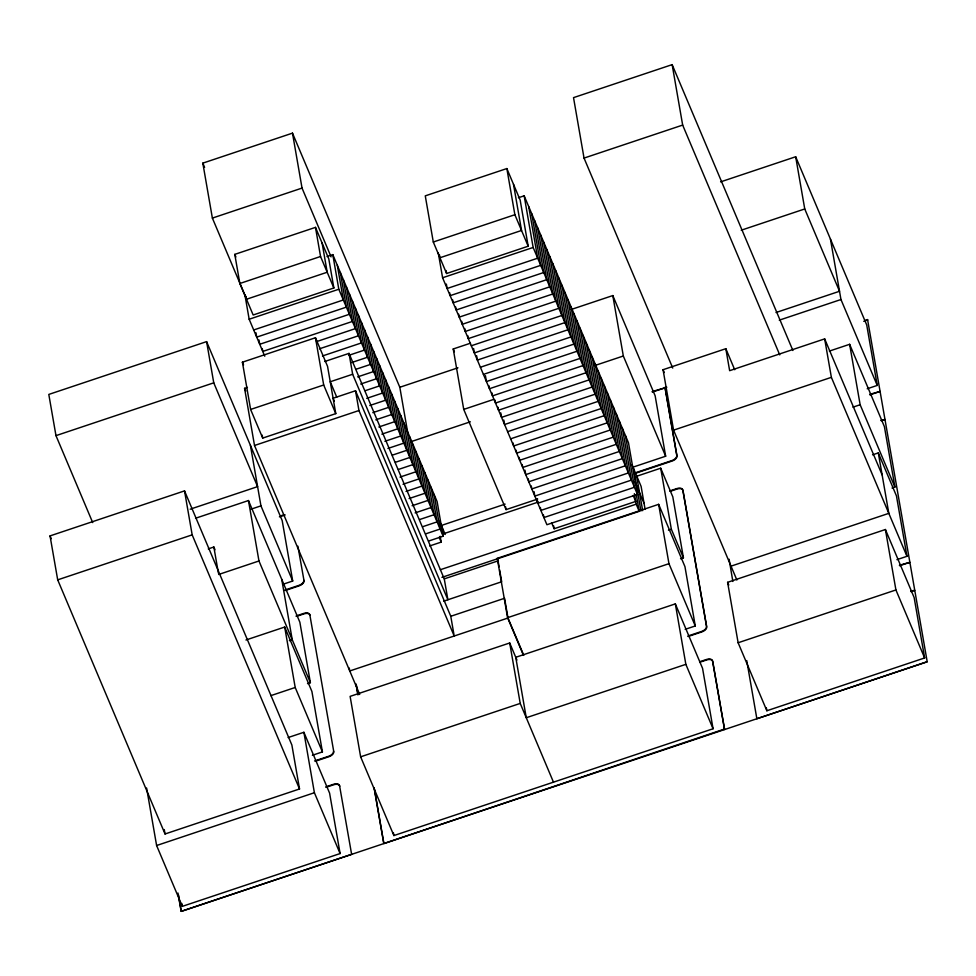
<?xml version="1.0" encoding="UTF-8"?>
<svg xmlns="http://www.w3.org/2000/svg" width="976" height="976" viewBox="0 0 976 976"><rect width="100%" height="100%" fill="white"/><g stroke="black" fill="none" stroke-linecap="round" stroke-linejoin="round"><path stroke-width="1.46" d="M246.184 298.119L212.378 218.087L202.825 163.138L292.483 133.139L399.818 387.265L407.834 433.295M212.378 218.087L302.035 188.087L292.483 133.139M792.902 350.506L672.147 64.636L573.522 97.637L584.038 158.088L672.745 368.074M234.789 254.37L315.48 227.371L328.79 258.86L333.853 287.981L253.162 314.992L239.852 283.491L234.789 254.37L235.899 256.993M506.849 168.555L425.268 195.859L433.295 242.011L446.605 273.512L528.187 246.208L520.159 200.056L506.849 168.555L514.877 214.72L528.187 246.208M584.038 158.088L682.663 125.087L672.147 64.636M239.852 283.491L320.543 256.493L315.48 227.371M327.009 256.554L332.792 254.614L437.114 501.579L443.128 536.19L428.671 541.033M518.415 197.738L524.161 195.81L628.483 442.775L637.462 494.417L546.914 524.722L442.592 277.757L438.236 252.674M433.295 242.011L514.877 214.72M264.777 356.216L249.161 319.237L338.806 289.238L332.792 254.614M284.089 583.904L292.702 581.025L282.186 520.586L206.595 341.624L48.8 394.426L55.974 435.638L92.708 522.599M253.687 329.973L343.345 299.974L337.33 265.35M720.605 181.878L795.672 156.758L866.725 324.984L877.241 385.422L867.2 388.777M442.592 277.757L533.152 247.465L524.161 195.81M242.402 362.194L315.468 337.745L327.558 366.378L335.781 413.629L262.715 438.09L250.612 409.456L242.402 362.194L243.549 364.926M316.395 341.673L355.435 328.607L349.42 293.983M55.974 435.638L213.756 382.836L206.595 341.624M319.42 348.822L358.46 335.768L352.446 301.145M322.446 355.984L361.486 342.918L355.471 308.306M359.693 694.473L254.516 445.483L244.573 388.338L247.428 387.374M324.691 361.523L349.018 353.385L444.263 578.878L447.899 599.752L352.653 374.259L349.018 353.385M348.603 355.398L364.512 350.079L358.497 315.468M741.235 230.214L804.749 208.962L795.672 156.758M351.628 362.56L367.537 357.24L361.51 322.617M356.094 369.233L370.563 364.402L364.536 329.778M352.653 374.259L330.242 381.762L336.744 397.171M250.612 409.456L323.69 384.995L315.468 337.745M357.68 376.882L373.588 371.551L367.562 336.94M537.703 499.041L506.068 509.618L463.734 409.408L453.23 348.969L470.481 343.198M571.119 309.514L612.806 295.569L655.14 395.78L665.656 456.219L632.594 467.284M471.323 345.76L561.871 315.468L552.892 263.813M360.705 384.032L376.602 378.712L370.587 344.101M355.52 390.754L358.961 410.53L454.206 636.023L450.766 616.234L355.52 390.754L333.109 398.245L334.292 401.051M365.17 390.705L379.627 385.874L373.613 351.25M366.744 398.354L382.653 393.023L376.638 358.412M399.818 387.265L457.951 367.806M480.399 367.244L570.948 336.94L561.956 285.285M369.77 405.516L385.679 400.184L379.652 365.573M254.516 445.483L358.961 410.53M483.413 374.394L573.973 344.101L564.982 292.446M372.795 412.665L388.704 407.346L382.677 372.734M375.821 419.826L391.73 414.507L385.703 379.884M50.044 535.897L184.525 490.891L291.873 745.017L299.522 788.974L165.042 833.98L57.694 579.854L50.044 535.897L51.228 538.703M378.847 426.988L394.755 421.656L388.729 387.045M381.872 434.149L397.769 428.818L391.754 394.206M463.734 409.408L493.929 399.306M594.567 365.622L623.322 356.008L612.806 295.569M384.886 441.298L400.794 435.979L394.78 401.368M776.005 312.527L839.519 291.275L804.749 208.962M190.186 509.191L257.603 486.634L213.756 382.836M387.911 448.46L403.82 443.141L397.805 408.517M410.798 441.738L470.347 421.803M779.275 320.165L840.958 299.522L830.442 239.083M195.566 518.244L248.465 500.542L299.864 622.237L310.38 682.675L307.513 683.639M392.389 455.133L406.846 450.29L400.819 415.678M736.88 580.012L673.574 430.148L663.058 369.709L725.827 348.7L734.708 369.733M250.905 509.228L260.946 505.861L250.429 445.422M395.414 462.295L409.871 457.451L403.844 422.84M57.694 579.854L192.174 534.86L184.525 490.891M507.605 431.66L598.154 401.368L589.175 349.713M398.428 469.456L412.897 464.613L406.87 430.001M510.631 438.822L601.179 408.517L592.2 356.874M281.332 515.67L283.992 514.779M652.163 391.583L665.132 387.789L676.99 455.914A5.71 3.294 -22.9 0 1 672.183 461.014L635.071 473.433M864.895 320.396L867.749 319.982L863.76 321.324M279.404 516.865L285.187 514.925M652.358 392.059L666.815 387.228M400.014 477.093L415.922 471.774L409.896 437.15M882.133 474.897L824.671 338.879L729.645 370.685L725.827 348.7M208.278 548.878L213.854 547.011L215.013 549.781M403.039 484.255L418.936 478.923L412.921 444.312M406.053 491.416L421.961 486.085L415.947 451.473M829.405 351.079L849.632 344.308L884.402 426.634L894.919 487.073L892.027 488.037M409.078 498.565L424.987 493.246L418.972 458.635M412.104 505.727L428.013 500.407L421.986 465.784M218.636 574.486L258.969 560.98L248.465 500.542M415.129 512.888L431.038 507.557L425.011 472.945M673.574 430.148L831.369 377.346L824.671 338.879M419.595 519.561L434.064 514.718L428.037 480.107M422.62 526.723L437.089 521.879L431.063 487.268M440.566 525.735L505.117 504.128M425.646 533.872L440.103 529.041L434.088 494.417M443.25 533.86L538.301 502.054M284.846 590.09L299.022 585.344A5.71 3.294 -22.9 0 0 303.829 580.244M634.864 472.957L671.976 460.538A5.71 3.294 -22.9 0 0 676.783 455.438L664.937 387.313M869.665 394.389L880.181 391.413L869.872 394.865M285.053 590.565L299.229 585.82A5.71 3.294 -22.9 0 0 304.024 580.72L297.9 546.182M636.328 476.361L660.715 468.199L672.806 496.833L683.42 557.821L680.553 558.784M429.672 545.962L441.189 542.107L440.176 536.288M852.926 407.163L860.149 404.747L849.632 344.308M551.623 522.77L554.136 528.736L635.718 501.432L633.204 495.466M296.167 615.954L303.902 613.367A5.71 3.294 -22.9 0 1 309.843 614.868L333.755 751.605A5.71 3.294 -22.9 0 1 328.949 756.705L316.065 761.024M669.987 490.867L676.856 488.561A5.71 3.294 -22.9 0 1 682.81 490.062L706.514 626.324A5.71 3.294 -22.9 0 1 701.707 631.423L687.958 636.023M880.986 420.253L885.049 419.436L881.182 420.729M296.362 616.429L304.097 613.843A5.71 3.294 -22.9 0 1 310.051 615.344M670.183 491.343L677.051 489.037A5.71 3.294 -22.9 0 1 683.005 490.538L706.709 626.799A5.71 3.294 -22.9 0 1 701.903 631.899L688.153 636.498M440.347 569.716L636.206 504.177L634.376 493.685M245.964 640L284.699 627.043L311.905 691.472L322.422 751.91L312.381 755.278M523.368 655.055L507.581 617.686L497.26 558.345L658.641 504.336L684.945 566.617L695.266 625.958L685.189 629.337M441.933 577.353L639.219 511.339L636.352 494.856M444.263 578.878L498.065 560.871L499.102 566.836M289.36 640.695L292.239 639.731L281.722 579.28M872.544 454.84L878.302 452.913L896.444 495.869L906.96 556.308L896.92 559.663M443.702 601.155L501.688 581.757L499.614 569.825M668.45 530.151L671.329 529.187L660.715 468.199M450.778 616.283L504.568 598.276L507.996 618.015L523.77 655.36M270.816 695.644L295.203 687.482L284.699 627.043M507.581 617.686L668.963 563.677L658.641 504.336M507.996 618.015L349.762 670.963L349.249 668.035M731.024 566.153L888.819 513.352L878.302 452.913M516.938 660.093L509.704 642.977L350.116 696.376L360.632 756.827L393.889 835.566L713.066 728.755L702.549 668.316L675.331 603.888L515.755 657.299L526.259 717.738L685.847 664.339L675.331 603.888M727.608 582.318L885.403 529.517L914.134 597.519L924.638 657.958L766.855 710.76L738.124 642.757L727.608 582.318L728.791 585.088M288.103 737.551L303.89 732.281L329.595 793.122L340.099 853.561L182.317 906.362L156.611 845.521L146.607 788.022M314.565 760.975L328.741 756.229A5.71 3.294 -22.9 0 0 333.548 751.13M899.384 565.275L909.9 562.298L899.591 565.751M360.632 756.827L520.22 703.415L509.704 642.977M738.124 642.757L895.919 589.955L885.403 529.517M325.886 786.839L333.621 784.253A5.71 3.294 -22.9 0 1 339.575 785.753L351.628 854.354L181.28 911.364L927.2 661.752L867.554 319.506M699.707 661.752L706.575 659.447A5.71 3.294 -22.9 0 1 712.529 660.947L724.582 729.56L712.736 661.423A5.71 3.294 -22.9 0 0 706.783 659.922L699.902 662.228M910.706 591.139L914.78 590.321L910.913 591.615M326.094 787.315L333.816 784.728A5.71 3.294 -22.9 0 1 339.77 786.229M156.611 845.521L314.394 792.719L303.89 732.281M374.516 789.621L383.897 843.557L724.387 729.084M840.958 299.522L877.241 385.422M860.149 404.747L894.919 487.073M831.369 377.346L906.96 556.308M927.2 661.752L756.864 718.751L746.738 660.557M895.919 589.955L924.638 657.958M682.663 125.087L779.739 354.886M663.058 369.709L664.253 372.515M623.322 356.008L665.656 456.219M671.329 529.187L683.42 557.821M632.033 464.918L641.11 486.39L645.112 509.423M634.998 481.949L644.075 503.421M668.963 563.677L695.266 625.958M533.152 247.465L637.462 494.417M636.206 504.177L639.219 511.339M685.847 664.339L713.066 728.755M453.23 348.969L454.401 351.75M497.26 558.345L498.431 561.115M520.22 703.415L553.477 782.166M302.035 188.087L331.096 256.883M439.651 521.33L445.202 534.458M338.806 289.238L443.128 536.19M320.543 256.493L333.853 287.981M439.176 537.337L441.189 542.107M323.69 384.995L335.781 413.629M202.825 163.138L204.606 167.36M244.573 388.338L245.757 391.132M260.946 505.861L292.702 581.025M258.969 560.98L310.38 682.675M295.203 687.482L322.422 751.91M314.394 792.719L340.099 853.561M192.174 534.86L299.522 788.974M766.343 707.807L766.855 710.76M729.109 559.224L732.854 581.464M636.572 475.654L642.659 510.668M633.546 468.492L640.939 511.009M625.457 435.613L634.449 487.268L543.888 517.561L543.376 514.608M622.432 428.452L631.423 480.107L540.875 510.411L540.362 507.459M619.406 421.303L628.398 472.945L537.849 503.25L537.081 498.821M616.393 414.141L625.372 465.784L534.824 496.089L534.055 491.66M613.367 406.98L622.346 458.635L531.798 488.927L531.286 485.975M610.342 399.818L619.321 451.473L528.772 481.778L528.26 478.826M607.316 392.669L616.295 444.312L525.747 474.617L524.978 470.188M604.29 385.508L613.282 437.15L522.721 467.455L522.209 464.503M601.265 378.346L610.256 430.001L519.708 460.294L519.195 457.341M598.251 371.185L607.231 422.84L516.682 453.145L516.17 450.192M595.226 364.036L604.205 415.678L513.657 445.983L513.144 443.031M586.149 342.552L595.128 394.206L504.58 424.511L503.811 420.083M583.123 335.402L592.115 387.045L501.566 417.35L500.786 412.921M580.098 328.241L589.089 379.884L498.541 410.188L498.028 407.236M577.084 321.08L586.064 372.734L495.515 403.027L495.003 400.075M574.059 313.918L583.038 365.573L492.49 395.878L491.977 392.925M571.033 306.769L580.012 358.412L489.464 388.716L488.952 385.764M568.008 299.608L576.987 351.25L486.438 381.555L485.414 375.65M558.931 278.136L567.922 329.778L477.374 360.083L476.605 355.654M555.917 270.974L564.897 322.617L474.348 352.922L473.58 348.493M549.866 256.651L558.845 308.306L468.297 338.611L467.785 335.659M546.841 249.502L555.82 301.145L465.271 331.45L464.759 328.497M543.815 242.341L552.806 293.983L462.246 324.288L461.733 321.336M540.789 235.179L549.781 286.834L459.232 317.127L458.708 314.174M537.764 228.018L546.755 279.673L456.207 309.978L455.694 307.025M534.75 220.869L543.73 272.511L453.181 302.816L452.669 299.864M531.725 213.707L540.704 265.35L450.156 295.655L449.643 292.702M528.699 206.546L537.678 258.201L447.13 288.493L446.361 284.077M513.51 184.305L521.538 230.47L439.944 257.762L439.432 254.785M553.624 525.783L554.136 528.736M505.556 506.678L506.068 509.618M446.081 270.535L446.605 273.512M442.177 527.296L443.446 534.628M346.395 286.834L352.421 321.446L262.764 351.445L262.263 348.566M343.369 279.673L349.396 314.284L259.738 344.284L258.982 339.965M340.343 272.511L346.37 307.135L256.712 337.135L255.968 332.804M322.129 243.122L327.192 272.243L246.513 299.242L246.001 296.326M393.377 832.613L393.889 835.566M356.155 684.03L357.875 693.96M356.203 684.969L357.924 694.912M374.064 787.717L383.702 843.081M244.891 294.715L249.161 319.237M262.202 435.137L262.715 438.09M213.854 547.011L218.38 573.046M181.804 903.422L182.317 906.362M178.413 894.87L181.28 911.364M177.974 893.028L181.085 910.889M164.273 829.576L165.042 833.98"/></g></svg>
